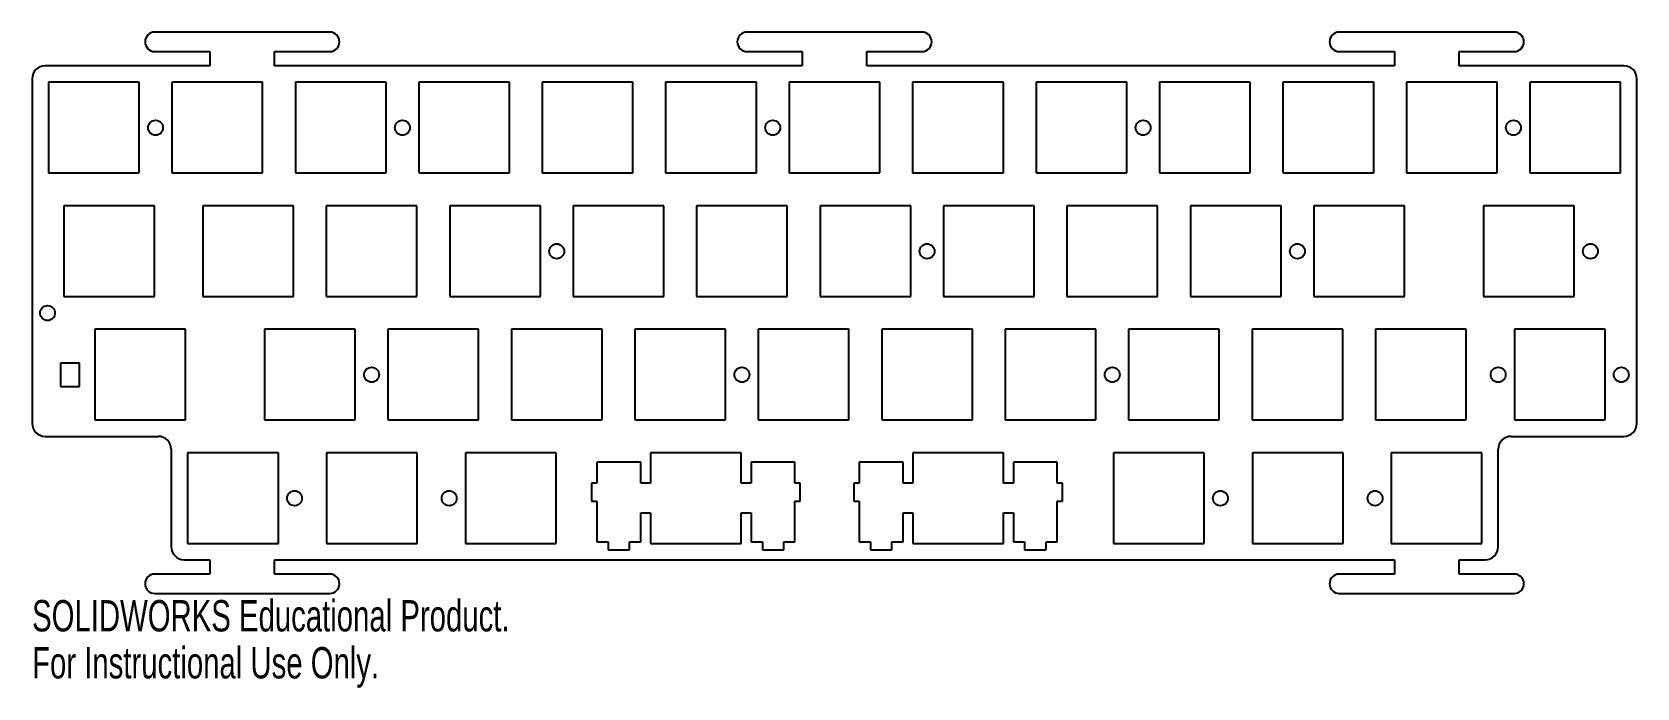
# Model space of a CAD drawing. Header units: millimetres. Extents: x 0 to 248, y -96 to 5.
import ezdxf

# ---------------------------------------------------------------- set-up
doc = ezdxf.new("R2010")
doc.units = ezdxf.units.MM
doc.styles.add('SLDTEXTSTYLE0', font='TXT', dxfattribs={"width": 0.7})

msp = doc.modelspace()

# ---------------------------------------------------------------- linework, layer by layer
at = {"color": 7, "linetype": 'Continuous', "lineweight": 25}
for p, q in [((45.93, 5.2), (18.93, 5.2)), ((137.33, 5.2), (110.33, 5.2)), ((228.72, 5.2), (201.72, 5.2)), ((27.43, 0), (2, 0)), ((18.93, 2.2), (27.43, 2.2)), ((27.43, 2.2), (27.43, 0)), ((37.43, 2.2), (45.93, 2.2)), ((37.43, 0), (37.43, 2.2)), ((118.83, 0), (37.43, 0)), ((110.33, 2.2), (118.83, 2.2)), ((118.83, 2.2), (118.83, 0)), ((128.83, 2.2), (137.33, 2.2)), ((128.83, 0), (128.83, 2.2)), ((210.22, 0), (128.83, 0)), ((201.72, 2.2), (210.22, 2.2)), ((210.22, 2.2), (210.22, 0)), ((220.22, 2.2), (228.72, 2.2)), ((220.22, 0), (220.22, 2.2)), ((245.65, 0), (220.22, 0)), ((0, -2), (0, -55.16)), ((247.65, -55.16), (247.65, -2)), ((16.53, -2.53), (2.53, -2.53)), ((2.53, -2.53), (2.53, -16.53)), ((16.53, -16.53), (16.53, -2.53)), ((35.58, -2.53), (21.58, -2.53)), ((21.58, -2.53), (21.58, -16.53)), ((35.58, -16.53), (35.58, -2.53)), ((54.63, -2.53), (40.63, -2.53)), ((40.63, -2.53), (40.63, -16.53)), ((54.63, -16.53), (54.63, -2.53)), ((73.68, -2.53), (59.68, -2.53)), ((59.68, -2.53), (59.68, -16.53)), ((73.68, -16.53), (73.68, -2.53)), ((92.73, -2.53), (78.73, -2.53)), ((78.73, -2.53), (78.73, -16.53)), ((92.73, -16.53), (92.73, -2.53)), ((111.78, -2.53), (97.77, -2.53)), ((97.77, -2.53), (97.77, -16.53)), ((111.78, -16.53), (111.78, -2.53)), ((130.83, -2.53), (116.82, -2.53)), ((116.82, -2.53), (116.82, -16.53)), ((130.83, -16.53), (130.83, -2.53)), ((149.88, -2.53), (135.88, -2.53)), ((135.88, -2.53), (135.88, -16.53)), ((149.88, -16.53), (149.88, -2.53)), ((168.93, -2.53), (154.93, -2.53)), ((154.93, -2.53), (154.93, -16.53)), ((168.93, -16.53), (168.93, -2.53)), ((187.98, -2.53), (173.98, -2.53)), ((173.98, -2.53), (173.98, -16.53)), ((187.98, -16.53), (187.98, -2.53)), ((207.03, -2.53), (193.03, -2.53)), ((193.03, -2.53), (193.03, -16.53)), ((207.03, -16.53), (207.03, -2.53)), ((226.08, -2.53), (212.08, -2.53)), ((212.08, -2.53), (212.08, -16.53)), ((226.08, -16.53), (226.08, -2.53)), ((245.13, -2.53), (231.13, -2.53)), ((231.13, -2.53), (231.13, -16.53)), ((245.13, -16.53), (245.13, -2.53)), ((2.53, -16.53), (16.53, -16.53)), ((21.58, -16.53), (35.58, -16.53)), ((40.63, -16.53), (54.63, -16.53)), ((59.68, -16.53), (73.68, -16.53)), ((78.73, -16.53), (92.73, -16.53)), ((97.77, -16.53), (111.78, -16.53)), ((116.82, -16.53), (130.83, -16.53)), ((135.88, -16.53), (149.88, -16.53)), ((154.93, -16.53), (168.93, -16.53)), ((173.98, -16.53), (187.98, -16.53)), ((193.03, -16.53), (207.03, -16.53)), ((212.08, -16.53), (226.08, -16.53)), ((231.13, -16.53), (245.13, -16.53)), ((18.91, -21.58), (4.91, -21.58)), ((4.91, -21.58), (4.91, -35.58)), ((18.91, -35.58), (18.91, -21.58)), ((40.34, -21.58), (26.34, -21.58)), ((26.34, -21.58), (26.34, -35.58)), ((40.34, -35.58), (40.34, -21.58)), ((59.39, -21.58), (45.39, -21.58)), ((45.39, -21.58), (45.39, -35.58)), ((59.39, -35.58), (59.39, -21.58)), ((78.44, -21.58), (64.44, -21.58)), ((64.44, -21.58), (64.44, -35.58)), ((78.44, -35.58), (78.44, -21.58)), ((97.49, -21.58), (83.49, -21.58)), ((83.49, -21.58), (83.49, -35.58)), ((97.49, -35.58), (97.49, -21.58)), ((116.54, -21.58), (102.54, -21.58)), ((102.54, -21.58), (102.54, -35.58)), ((116.54, -35.58), (116.54, -21.58)), ((135.59, -21.58), (121.59, -21.58)), ((121.59, -21.58), (121.59, -35.58)), ((135.59, -35.58), (135.59, -21.58)), ((154.64, -21.58), (140.64, -21.58)), ((140.64, -21.58), (140.64, -35.58)), ((154.64, -35.58), (154.64, -21.58)), ((173.69, -21.58), (159.69, -21.58)), ((159.69, -21.58), (159.69, -35.58)), ((173.69, -35.58), (173.69, -21.58)), ((192.74, -21.58), (178.74, -21.58)), ((178.74, -21.58), (178.74, -35.58)), ((192.74, -35.58), (192.74, -21.58)), ((211.79, -21.58), (197.79, -21.58)), ((197.79, -21.58), (197.79, -35.58)), ((211.79, -35.58), (211.79, -21.58)), ((237.98, -21.58), (223.98, -21.58)), ((223.98, -21.58), (223.98, -35.58)), ((237.98, -35.58), (237.98, -21.58)), ((4.91, -35.58), (18.91, -35.58)), ((26.34, -35.58), (40.34, -35.58)), ((45.39, -35.58), (59.39, -35.58)), ((64.44, -35.58), (78.44, -35.58)), ((83.49, -35.58), (97.49, -35.58)), ((102.54, -35.58), (116.54, -35.58)), ((121.59, -35.58), (135.59, -35.58)), ((140.64, -35.58), (154.64, -35.58)), ((159.69, -35.58), (173.69, -35.58)), ((178.74, -35.58), (192.74, -35.58)), ((197.79, -35.58), (211.79, -35.58)), ((223.98, -35.58), (237.98, -35.58)), ((23.67, -40.63), (9.67, -40.63)), ((9.67, -40.63), (9.67, -54.63)), ((23.67, -54.63), (23.67, -40.63)), ((49.86, -40.63), (35.86, -40.63)), ((35.86, -40.63), (35.86, -54.63)), ((49.86, -54.63), (49.86, -40.63)), ((68.91, -40.63), (54.91, -40.63)), ((54.91, -40.63), (54.91, -54.63)), ((68.91, -54.63), (68.91, -40.63)), ((87.96, -40.63), (73.96, -40.63)), ((73.96, -40.63), (73.96, -54.63)), ((87.96, -54.63), (87.96, -40.63)), ((107.01, -40.63), (93.01, -40.63)), ((93.01, -40.63), (93.01, -54.63)), ((107.01, -54.63), (107.01, -40.63)), ((126.06, -40.63), (112.06, -40.63)), ((112.06, -40.63), (112.06, -54.63)), ((126.06, -54.63), (126.06, -40.63)), ((145.11, -40.63), (131.11, -40.63)), ((131.11, -40.63), (131.11, -54.63)), ((145.11, -54.63), (145.11, -40.63)), ((164.16, -40.63), (150.16, -40.63)), ((150.16, -40.63), (150.16, -54.63)), ((164.16, -54.63), (164.16, -40.63)), ((183.21, -40.63), (169.21, -40.63)), ((169.21, -40.63), (169.21, -54.63)), ((183.21, -54.63), (183.21, -40.63)), ((202.26, -40.63), (188.26, -40.63)), ((188.26, -40.63), (188.26, -54.63)), ((202.26, -54.63), (202.26, -40.63)), ((221.31, -40.63), (207.31, -40.63)), ((207.31, -40.63), (207.31, -54.63)), ((221.31, -54.63), (221.31, -40.63)), ((242.74, -40.63), (228.74, -40.63)), ((228.74, -40.63), (228.74, -54.63)), ((242.74, -54.63), (242.74, -40.63)), ((7.29, -45.87), (4.39, -45.87)), ((4.39, -45.87), (4.39, -49.47)), ((7.29, -49.47), (7.29, -45.87)), ((4.39, -49.47), (7.29, -49.47)), ((9.67, -54.63), (23.67, -54.63)), ((35.86, -54.63), (49.86, -54.63)), ((54.91, -54.63), (68.91, -54.63)), ((73.96, -54.63), (87.96, -54.63)), ((93.01, -54.63), (107.01, -54.63)), ((112.06, -54.63), (126.06, -54.63)), ((131.11, -54.63), (145.11, -54.63)), ((150.16, -54.63), (164.16, -54.63)), ((169.21, -54.63), (183.21, -54.63)), ((188.26, -54.63), (202.26, -54.63)), ((207.31, -54.63), (221.31, -54.63)), ((228.74, -54.63), (242.74, -54.63)), ((2, -57.16), (19.47, -57.16)), ((21.47, -59.16), (21.47, -74.2)), ((226.24, -74.2), (226.24, -59.16)), ((228.24, -57.16), (245.65, -57.16)), ((38, -59.68), (24, -59.68)), ((24, -59.68), (24, -73.68)), ((38, -73.68), (38, -59.68)), ((59.43, -59.68), (45.43, -59.68)), ((45.43, -59.68), (45.43, -73.68)), ((59.43, -73.68), (59.43, -59.68)), ((80.86, -59.68), (66.86, -59.68)), ((66.86, -59.68), (66.86, -73.68)), ((80.86, -73.68), (80.86, -59.68)), ((93.92, -61.15), (87.17, -61.15)), ((87.17, -61.15), (87.17, -64.38)), ((93.92, -64.38), (93.92, -61.15)), ((95.44, -59.68), (95.44, -64.38)), ((109.44, -59.68), (95.44, -59.68)), ((109.44, -64.38), (109.44, -59.68)), ((117.72, -61.15), (110.97, -61.15)), ((110.97, -61.15), (110.97, -64.38)), ((117.72, -64.38), (117.72, -61.15)), ((134.4, -61.15), (127.65, -61.15)), ((127.65, -61.15), (127.65, -64.38)), ((134.4, -64.38), (134.4, -61.15)), ((135.92, -59.68), (135.92, -64.38)), ((149.92, -59.68), (135.92, -59.68)), ((149.92, -64.38), (149.92, -59.68)), ((158.2, -61.15), (151.45, -61.15)), ((151.45, -61.15), (151.45, -64.38)), ((158.2, -64.38), (158.2, -61.15)), ((180.88, -59.68), (166.88, -59.68)), ((166.88, -59.68), (166.88, -73.68)), ((180.88, -73.68), (180.88, -59.68)), ((202.31, -59.68), (188.31, -59.68)), ((188.31, -59.68), (188.31, -73.68)), ((202.31, -73.68), (202.31, -59.68)), ((223.71, -59.68), (209.74, -59.68)), ((209.74, -59.68), (209.74, -73.68)), ((223.71, -73.68), (223.71, -59.68)), ((87.17, -64.38), (86.34, -64.38)), ((86.34, -64.38), (86.34, -67.18)), ((95.44, -64.38), (93.92, -64.38)), ((110.97, -64.38), (109.44, -64.38)), ((118.54, -64.38), (117.72, -64.38)), ((118.54, -67.18), (118.54, -64.38)), ((127.65, -64.38), (126.82, -64.38)), ((126.82, -64.38), (126.82, -67.18)), ((135.92, -64.38), (134.4, -64.38)), ((151.45, -64.38), (149.92, -64.38)), ((159.02, -64.38), (158.2, -64.38)), ((159.02, -67.18), (159.02, -64.38)), ((86.34, -67.18), (87.17, -67.18)), ((87.17, -67.18), (87.17, -73.45)), ((93.92, -73.45), (93.92, -68.98)), ((93.92, -68.98), (95.44, -68.98)), ((95.44, -68.98), (95.44, -73.68)), ((109.44, -73.68), (109.44, -68.98)), ((109.44, -68.98), (110.97, -68.98)), ((110.97, -68.98), (110.97, -73.45)), ((117.72, -73.45), (117.72, -67.18)), ((117.72, -67.18), (118.54, -67.18)), ((126.82, -67.18), (127.65, -67.18)), ((127.65, -67.18), (127.65, -73.45)), ((134.4, -73.45), (134.4, -68.98)), ((134.4, -68.98), (135.92, -68.98)), ((135.92, -68.98), (135.92, -73.68)), ((149.92, -73.68), (149.92, -68.98)), ((149.92, -68.98), (151.45, -68.98)), ((151.45, -68.98), (151.45, -73.45)), ((158.2, -73.45), (158.2, -67.18)), ((158.2, -67.18), (159.02, -67.18)), ((24, -73.68), (38, -73.68)), ((45.43, -73.68), (59.43, -73.68)), ((66.86, -73.68), (80.86, -73.68)), ((87.17, -73.45), (88.89, -73.45)), ((88.89, -73.45), (88.89, -74.65)), ((92.19, -74.65), (92.19, -73.45)), ((92.19, -73.45), (93.92, -73.45)), ((95.44, -73.68), (109.44, -73.68)), ((110.97, -73.45), (112.69, -73.45)), ((112.69, -73.45), (112.69, -74.65)), ((115.99, -74.65), (115.99, -73.45)), ((115.99, -73.45), (117.72, -73.45)), ((127.65, -73.45), (129.37, -73.45)), ((129.37, -73.45), (129.37, -74.65)), ((132.67, -74.65), (132.67, -73.45)), ((132.67, -73.45), (134.4, -73.45)), ((135.92, -73.68), (149.92, -73.68)), ((151.45, -73.45), (153.17, -73.45)), ((153.17, -73.45), (153.17, -74.65)), ((156.47, -74.65), (156.47, -73.45)), ((156.47, -73.45), (158.2, -73.45)), ((166.88, -73.68), (180.88, -73.68)), ((188.31, -73.68), (202.31, -73.68)), ((209.74, -73.68), (223.71, -73.68)), ((23.47, -76.2), (27.43, -76.2)), ((27.43, -76.2), (27.43, -78.4)), ((37.43, -76.2), (210.22, -76.2)), ((37.43, -78.4), (37.43, -76.2)), ((88.89, -74.65), (92.19, -74.65)), ((112.69, -74.65), (115.99, -74.65)), ((129.37, -74.65), (132.67, -74.65)), ((153.17, -74.65), (156.47, -74.65)), ((210.22, -76.2), (210.22, -78.4)), ((220.22, -78.4), (220.22, -76.2)), ((220.22, -76.2), (224.24, -76.2)), ((27.43, -78.4), (18.93, -78.4)), ((45.93, -78.4), (37.43, -78.4)), ((210.22, -78.4), (201.72, -78.4)), ((228.72, -78.4), (220.22, -78.4)), ((18.93, -81.4), (45.93, -81.4)), ((201.72, -81.4), (228.72, -81.4))]:
    msp.add_line(p, q, dxfattribs=at)
for centre in [(19.05, -9.56), (57.15, -9.56), (114.3, -9.56), (171.45, -9.56), (228.6, -9.56), (80.96, -28.61), (138.11, -28.61), (195.26, -28.61), (240.48, -28.61), (2.38, -38.14), (52.39, -47.66), (109.54, -47.66), (166.69, -47.66), (226.24, -47.66), (245.24, -47.66), (40.5, -66.71), (64.36, -66.71), (183.38, -66.71), (207.24, -66.71)]:
    msp.add_circle(centre, 1.15, dxfattribs=at)
for centre, radius, start, end in [((18.93, 3.7), 1.5, 90, 270), ((45.93, 3.7), 1.5, 270, 90), ((110.33, 3.7), 1.5, 90, 270), ((137.33, 3.7), 1.5, 270, 90), ((201.72, 3.7), 1.5, 90, 270), ((228.72, 3.7), 1.5, 270, 90), ((2, -2), 2, 90, 180), ((245.65, -2), 2, 0, 90), ((2, -55.16), 2, 180, 270), ((245.65, -55.16), 2, 270, 0), ((19.47, -59.16), 2, 0, 90), ((228.24, -59.16), 2, 90, 180), ((23.47, -74.2), 2, 180, 270), ((224.24, -74.2), 2, 270, 0), ((18.93, -79.9), 1.5, 90, 270), ((45.93, -79.9), 1.5, 270, 90), ((201.72, -79.9), 1.5, 90, 270), ((228.72, -79.9), 1.5, 270, 90)]:
    msp.add_arc(centre, radius, start, end, dxfattribs=at)

# ---------------------------------------------------------------- texts
at = {"color": 7, "linetype": 'Continuous', "char_height": 4.8336, "attachment_point": 1, "style": 'SLDTEXTSTYLE0'}
for s, insert in [('SOLIDWORKS Educational Product.', (0, -82.42)), ('For Instructional Use Only.', (0, -89.67))]:
    msp.add_mtext(s, dxfattribs=dict(at, insert=insert))

doc.saveas('drawing.dxf')
